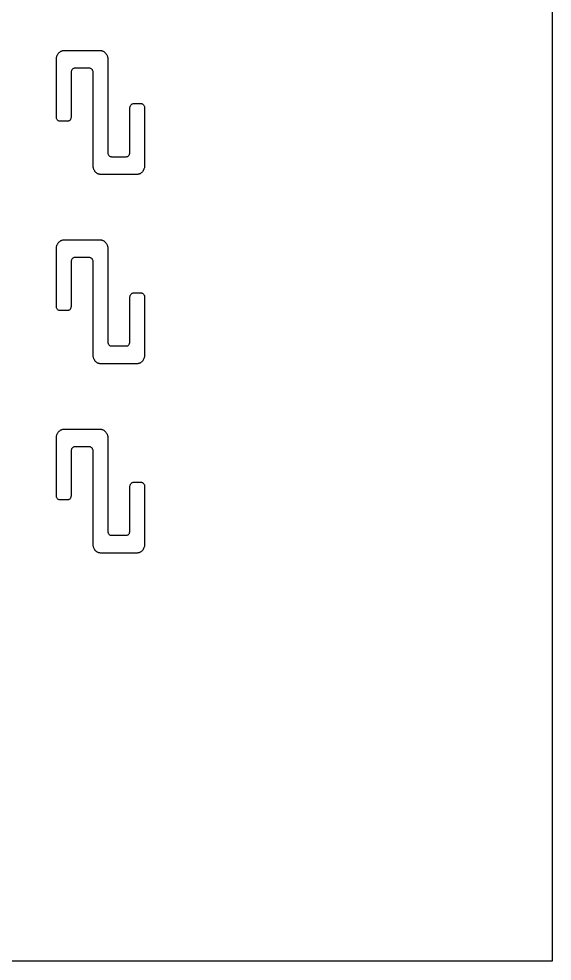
# Model space of a CAD drawing. Extents: x 7.2 to 83.4, y 7.2 to 40.5.
# Drawn here: x 73.97 to 83.39, y 7.19 to 23.84 of the extents above; entities that cross this region are included whole.
import ezdxf

# ---------------------------------------------------------------- set-up
doc = ezdxf.new("R2010")
doc.units = 0
doc.layers.add('Layer_1', color=7, linetype='CONTINUOUS')

msp = doc.modelspace()

# ---------------------------------------------------------------- linework, layer by layer
at = {"layer": 'Layer_1', "color": 7}
for p, q in [((83.387785, 40.477476), (83.387785, 7.194388)), ((74.759366, 23.276776), (75.408796, 23.276776)), ((74.62949, 22.104898), (74.62949, 23.120525)), ((75.538687, 23.120525), (75.538687, 21.479897)), ((74.889271, 22.886149), (74.889271, 22.104897)), ((75.213976, 22.964273), (74.954206, 22.964273)), ((75.278912, 21.245519), (75.278912, 22.886147)), ((75.993287, 22.339271), (76.12317, 22.339271)), ((75.928351, 21.479896), (75.928351, 22.261147)), ((76.188106, 22.261146), (76.188106, 21.245519)), ((74.824322, 22.026771), (74.694436, 22.026771)), ((75.603633, 21.40177), (75.863405, 21.40177)), ((76.058217, 21.08927), (75.408788, 21.08927)), ((74.759366, 19.933303), (75.408796, 19.933303)), ((74.62949, 18.761425), (74.62949, 19.777053)), ((75.538687, 19.777053), (75.538687, 18.136424)), ((74.889271, 19.542679), (74.889271, 18.761427)), ((75.213976, 19.620806), (74.954206, 19.620806)), ((75.278912, 17.902052), (75.278912, 19.54268)), ((75.993287, 18.995802), (76.12317, 18.995802)), ((75.928351, 18.136426), (75.928351, 18.917678)), ((76.188106, 18.917676), (76.188106, 17.902049)), ((74.824322, 18.683302), (74.694436, 18.683302)), ((75.603633, 18.058301), (75.863405, 18.058301)), ((76.058217, 17.745797), (75.408788, 17.7458)), ((74.759366, 16.589839), (75.408796, 16.589839)), ((74.62949, 15.417961), (74.62949, 16.433588)), ((75.538687, 16.433588), (75.538687, 14.79296)), ((74.889271, 16.199215), (74.889271, 15.417963)), ((75.213976, 16.277338), (74.954206, 16.277338)), ((75.278912, 14.558584), (75.278912, 16.199213)), ((75.993287, 15.652338), (76.12317, 15.652338)), ((75.928351, 14.792962), (75.928351, 15.574214)), ((76.188106, 15.574212), (76.188106, 14.558585)), ((74.824322, 15.339837), (74.694436, 15.339837)), ((75.603633, 14.714836), (75.863405, 14.714836)), ((76.058217, 14.402333), (75.408788, 14.402333)), ((83.387785, 7.194388), (7.194389, 7.194388))]:
    msp.add_line(p, q, dxfattribs=at)
for points, knots in [([(74.62949, 23.120525), (74.629697, 23.127458), (74.630104, 23.141137), (74.633643, 23.161197), (74.639092, 23.180442), (74.647389, 23.198126), (74.656807, 23.214537), (74.66785, 23.2295), (74.680357, 23.242855), (74.6943, 23.25443), (74.709515, 23.263557), (74.725209, 23.271263), (74.742084, 23.275921), (74.753589, 23.27649), (74.759366, 23.276776)], [0, 0, 0, 0, 0.020783, 0.041005, 0.060942, 0.0806, 0.099431, 0.117644, 0.136253, 0.154202, 0.171806, 0.189366, 0.206533, 0.223848, 0.223848, 0.223848, 0.223848]), ([(75.408796, 23.276776), (75.414573, 23.27649), (75.426079, 23.275922), (75.442951, 23.27126), (75.458626, 23.263582), (75.473706, 23.254468), (75.487406, 23.24294), (75.499243, 23.229169), (75.510838, 23.214702), (75.520322, 23.198223), (75.527807, 23.180225), (75.534188, 23.161287), (75.537986, 23.141155), (75.538451, 23.127458), (75.538687, 23.120525)], [0, 0, 0, 0, 0.017314, 0.034482, 0.052042, 0.069551, 0.08724, 0.105467, 0.123954, 0.142785, 0.16226, 0.182365, 0.202648, 0.223437, 0.223437, 0.223437, 0.223437]), ([(74.954206, 22.964273), (74.948519, 22.963821), (74.937172, 22.96292), (74.921307, 22.95487), (74.907763, 22.942565), (74.896997, 22.926529), (74.89034, 22.907157), (74.889637, 22.893346), (74.889271, 22.886149)], [0, 0, 0, 0, 0.016976, 0.033867, 0.052173, 0.071429, 0.091218, 0.112755, 0.112755, 0.112755, 0.112755]), ([(75.278912, 22.886147), (75.278529, 22.89294), (75.27778, 22.906218), (75.270998, 22.925085), (75.260363, 22.941318), (75.246995, 22.954275), (75.231093, 22.962826), (75.219674, 22.963791), (75.213976, 22.964273)], [0, 0, 0, 0, 0.020323, 0.039727, 0.059323, 0.078086, 0.095158, 0.112157, 0.112157, 0.112157, 0.112157]), ([(75.928351, 22.261147), (75.928718, 22.268345), (75.92942, 22.282155), (75.936078, 22.301527), (75.946843, 22.317563), (75.960385, 22.32987), (75.97625, 22.337919), (75.987598, 22.33882), (75.993287, 22.339271)], [0, 0, 0, 0, 0.021537, 0.041326, 0.060582, 0.078886, 0.095777, 0.112756, 0.112756, 0.112756, 0.112756]), ([(76.12317, 22.339271), (76.128867, 22.33879), (76.140286, 22.337824), (76.156187, 22.329274), (76.169558, 22.316318), (76.180192, 22.300083), (76.186974, 22.281217), (76.187723, 22.267938), (76.188106, 22.261146)], [0, 0, 0, 0, 0.016997, 0.034069, 0.052834, 0.07243, 0.091834, 0.112157, 0.112157, 0.112157, 0.112157]), ([(74.694436, 22.026771), (74.688412, 22.027201), (74.676626, 22.028043), (74.660289, 22.035985), (74.646952, 22.048471), (74.636782, 22.064623), (74.630496, 22.083936), (74.629835, 22.097705), (74.62949, 22.104898)], [0, 0, 0, 0, 0.017981, 0.035177, 0.053234, 0.072185, 0.091868, 0.113395, 0.113395, 0.113395, 0.113395]), ([(74.889271, 22.104897), (74.88891, 22.09811), (74.888207, 22.084873), (74.881798, 22.066055), (74.871753, 22.049713), (74.858596, 22.036576), (74.842212, 22.028131), (74.830355, 22.02723), (74.824322, 22.026771)], [0, 0, 0, 0, 0.020311, 0.039608, 0.058904, 0.077427, 0.094802, 0.112801, 0.112801, 0.112801, 0.112801]), ([(75.538687, 21.479897), (75.539032, 21.472704), (75.539693, 21.458935), (75.545979, 21.439622), (75.556148, 21.423469), (75.569488, 21.410985), (75.585824, 21.403042), (75.597609, 21.4022), (75.603633, 21.40177)], [0, 0, 0, 0, 0.021526, 0.041209, 0.060161, 0.078219, 0.095416, 0.113394, 0.113394, 0.113394, 0.113394]), ([(75.863405, 21.40177), (75.869439, 21.402229), (75.881295, 21.40313), (75.897679, 21.411574), (75.910833, 21.424713), (75.920879, 21.441054), (75.927288, 21.459873), (75.927991, 21.473109), (75.928351, 21.479896)], [0, 0, 0, 0, 0.017999, 0.035373, 0.053894, 0.073191, 0.092488, 0.112799, 0.112799, 0.112799, 0.112799]), ([(75.408788, 21.08927), (75.402788, 21.089523), (75.390872, 21.090027), (75.373416, 21.094311), (75.356946, 21.10095), (75.341943, 21.110268), (75.328281, 21.121326), (75.316069, 21.134303), (75.305328, 21.149027), (75.296197, 21.165442), (75.288484, 21.183519), (75.283047, 21.203221), (75.279531, 21.2241), (75.27912, 21.238316), (75.278912, 21.245519)], [0, 0, 0, 0, 0.017978, 0.035702, 0.053609, 0.071047, 0.088476, 0.106205, 0.124349, 0.143012, 0.162445, 0.183163, 0.204188, 0.225784, 0.225784, 0.225784, 0.225784]), ([(76.188106, 21.245519), (76.18787, 21.238586), (76.187404, 21.22489), (76.18361, 21.204755), (76.1772, 21.185787), (76.169707, 21.167613), (76.160142, 21.150821), (76.149057, 21.13574), (76.136643, 21.122389), (76.122972, 21.110999), (76.108379, 21.101027), (76.092241, 21.094332), (76.075467, 21.090023), (76.063993, 21.089522), (76.058217, 21.08927)], [0, 0, 0, 0, 0.020789, 0.041072, 0.061177, 0.080776, 0.09996, 0.11899, 0.136814, 0.154502, 0.172306, 0.189589, 0.206654, 0.223958, 0.223958, 0.223958, 0.223958]), ([(74.62949, 19.777053), (74.629697, 19.783985), (74.630104, 19.797664), (74.633643, 19.817725), (74.639092, 19.836969), (74.647389, 19.854653), (74.656807, 19.871064), (74.66785, 19.886028), (74.680357, 19.899382), (74.6943, 19.910957), (74.709515, 19.920085), (74.725209, 19.92779), (74.742084, 19.932448), (74.753589, 19.933017), (74.759366, 19.933303)], [0, 0, 0, 0, 0.020783, 0.041005, 0.060942, 0.0806, 0.099431, 0.117644, 0.136253, 0.154202, 0.171806, 0.189366, 0.206533, 0.223848, 0.223848, 0.223848, 0.223848]), ([(75.408796, 19.933303), (75.414573, 19.933018), (75.426079, 19.932449), (75.442951, 19.927787), (75.458626, 19.920109), (75.473706, 19.910995), (75.487406, 19.899467), (75.499243, 19.885696), (75.510838, 19.871229), (75.520322, 19.85475), (75.527807, 19.836752), (75.534188, 19.817814), (75.537986, 19.797682), (75.538451, 19.783985), (75.538687, 19.777053)], [0, 0, 0, 0, 0.017314, 0.034482, 0.052042, 0.069551, 0.08724, 0.105467, 0.123954, 0.142785, 0.16226, 0.182365, 0.202648, 0.223437, 0.223437, 0.223437, 0.223437]), ([(74.954206, 19.620806), (74.948519, 19.620354), (74.937172, 19.619453), (74.921307, 19.611402), (74.907763, 19.599095), (74.896997, 19.583059), (74.89034, 19.563687), (74.889637, 19.549877), (74.889271, 19.542679)], [0, 0, 0, 0, 0.016976, 0.033867, 0.052175, 0.07143, 0.091219, 0.112757, 0.112757, 0.112757, 0.112757]), ([(75.278912, 19.54268), (75.278529, 19.549473), (75.27778, 19.562751), (75.270998, 19.581618), (75.260363, 19.597851), (75.246995, 19.610809), (75.231093, 19.619359), (75.219674, 19.620324), (75.213976, 19.620806)], [0, 0, 0, 0, 0.020323, 0.039727, 0.059323, 0.078087, 0.095158, 0.112157, 0.112157, 0.112157, 0.112157]), ([(75.928351, 18.917678), (75.928718, 18.924876), (75.92942, 18.938686), (75.936078, 18.958058), (75.946843, 18.974093), (75.960385, 18.986401), (75.97625, 18.99445), (75.987598, 18.99535), (75.993287, 18.995802)], [0, 0, 0, 0, 0.021537, 0.041326, 0.060582, 0.078886, 0.095777, 0.112756, 0.112756, 0.112756, 0.112756]), ([(76.12317, 18.995802), (76.128867, 18.99532), (76.140286, 18.994355), (76.156187, 18.985804), (76.169558, 18.972848), (76.180192, 18.956614), (76.186974, 18.937747), (76.187723, 18.924469), (76.188106, 18.917676)], [0, 0, 0, 0, 0.016997, 0.034069, 0.052834, 0.07243, 0.091834, 0.112157, 0.112157, 0.112157, 0.112157]), ([(74.694436, 18.683302), (74.688412, 18.683732), (74.676626, 18.684573), (74.66029, 18.692514), (74.646951, 18.704999), (74.636783, 18.72115), (74.630496, 18.740463), (74.629835, 18.754233), (74.62949, 18.761425)], [0, 0, 0, 0, 0.017981, 0.035177, 0.053232, 0.072183, 0.091866, 0.113393, 0.113393, 0.113393, 0.113393]), ([(74.889271, 18.761427), (74.88891, 18.75464), (74.888207, 18.741404), (74.881798, 18.722586), (74.871753, 18.706244), (74.858596, 18.693106), (74.842212, 18.684661), (74.830355, 18.68376), (74.824322, 18.683302)], [0, 0, 0, 0, 0.020311, 0.039608, 0.058904, 0.077427, 0.094802, 0.1128, 0.1128, 0.1128, 0.1128]), ([(75.538687, 18.136424), (75.539032, 18.129232), (75.539693, 18.115463), (75.54598, 18.09615), (75.556148, 18.079997), (75.569488, 18.067514), (75.585824, 18.059572), (75.597609, 18.058731), (75.603633, 18.058301)], [0, 0, 0, 0, 0.021526, 0.041209, 0.060161, 0.078218, 0.095414, 0.113392, 0.113392, 0.113392, 0.113392]), ([(75.863405, 18.058301), (75.869439, 18.058759), (75.881295, 18.05966), (75.897679, 18.068104), (75.910833, 18.081243), (75.920879, 18.097585), (75.927288, 18.116403), (75.927991, 18.129639), (75.928351, 18.136426)], [0, 0, 0, 0, 0.017999, 0.035373, 0.053894, 0.073191, 0.092488, 0.112799, 0.112799, 0.112799, 0.112799]), ([(75.408788, 17.7458), (75.402788, 17.746054), (75.390872, 17.746557), (75.373416, 17.750842), (75.356947, 17.757483), (75.341942, 17.7668), (75.328281, 17.777858), (75.31607, 17.790836), (75.305328, 17.80556), (75.296197, 17.821975), (75.288483, 17.840052), (75.283048, 17.859755), (75.279531, 17.880633), (75.27912, 17.894849), (75.278912, 17.902052)], [0, 0, 0, 0, 0.017979, 0.035702, 0.05361, 0.071047, 0.088476, 0.106206, 0.12435, 0.143013, 0.162446, 0.183165, 0.204191, 0.225785, 0.225785, 0.225785, 0.225785]), ([(76.188106, 17.902049), (76.18787, 17.895116), (76.187404, 17.88142), (76.18361, 17.861285), (76.1772, 17.842317), (76.169707, 17.824144), (76.160142, 17.807352), (76.149057, 17.792271), (76.136643, 17.778919), (76.122972, 17.767529), (76.108379, 17.757557), (76.092241, 17.75086), (76.075467, 17.746551), (76.063993, 17.74605), (76.058217, 17.745797)], [0, 0, 0, 0, 0.020789, 0.041072, 0.061177, 0.080776, 0.09996, 0.11899, 0.136814, 0.154501, 0.172306, 0.189589, 0.206655, 0.223958, 0.223958, 0.223958, 0.223958]), ([(74.62949, 16.433588), (74.629697, 16.440521), (74.630104, 16.4542), (74.633643, 16.47426), (74.639092, 16.493505), (74.647389, 16.511189), (74.656807, 16.5276), (74.66785, 16.542564), (74.680357, 16.555918), (74.6943, 16.567493), (74.709515, 16.57662), (74.725209, 16.584326), (74.742084, 16.588984), (74.753589, 16.589553), (74.759366, 16.589839)], [0, 0, 0, 0, 0.020783, 0.041005, 0.060942, 0.0806, 0.099431, 0.117644, 0.136253, 0.154202, 0.171806, 0.189366, 0.206533, 0.223848, 0.223848, 0.223848, 0.223848]), ([(75.408796, 16.589839), (75.414573, 16.589553), (75.426079, 16.588985), (75.442951, 16.584323), (75.458626, 16.576645), (75.473706, 16.567531), (75.487406, 16.556003), (75.499243, 16.542232), (75.510838, 16.527765), (75.520322, 16.511286), (75.527807, 16.493288), (75.534188, 16.47435), (75.537986, 16.454218), (75.538451, 16.440521), (75.538687, 16.433588)], [0, 0, 0, 0, 0.017314, 0.034482, 0.052042, 0.069551, 0.08724, 0.105467, 0.123954, 0.142785, 0.16226, 0.182365, 0.202648, 0.223437, 0.223437, 0.223437, 0.223437]), ([(74.954206, 16.277338), (74.948519, 16.276887), (74.937172, 16.275986), (74.921307, 16.267936), (74.907763, 16.255631), (74.896997, 16.239595), (74.89034, 16.220223), (74.889637, 16.206412), (74.889271, 16.199215)], [0, 0, 0, 0, 0.016976, 0.033867, 0.052173, 0.071429, 0.091218, 0.112755, 0.112755, 0.112755, 0.112755]), ([(75.278912, 16.199213), (75.278529, 16.206005), (75.27778, 16.219284), (75.270998, 16.238151), (75.260363, 16.254384), (75.246995, 16.267341), (75.231093, 16.275891), (75.219674, 16.276857), (75.213976, 16.277338)], [0, 0, 0, 0, 0.020323, 0.039727, 0.059323, 0.078087, 0.095158, 0.112157, 0.112157, 0.112157, 0.112157]), ([(75.928351, 15.574214), (75.928718, 15.581411), (75.92942, 15.595222), (75.936078, 15.614594), (75.946843, 15.630629), (75.960385, 15.642936), (75.97625, 15.650985), (75.987598, 15.651886), (75.993287, 15.652338)], [0, 0, 0, 0, 0.021537, 0.041326, 0.060582, 0.078886, 0.095777, 0.112756, 0.112756, 0.112756, 0.112756]), ([(76.12317, 15.652338), (76.128867, 15.651856), (76.140286, 15.65089), (76.156187, 15.64234), (76.169558, 15.629384), (76.180192, 15.613149), (76.186974, 15.594283), (76.187723, 15.581004), (76.188106, 15.574212)], [0, 0, 0, 0, 0.016997, 0.034069, 0.052834, 0.07243, 0.091834, 0.112157, 0.112157, 0.112157, 0.112157]), ([(74.694436, 15.339837), (74.688412, 15.340267), (74.676626, 15.341109), (74.66029, 15.34905), (74.646951, 15.361535), (74.636783, 15.377686), (74.630496, 15.396999), (74.629835, 15.410768), (74.62949, 15.417961)], [0, 0, 0, 0, 0.017981, 0.035177, 0.053232, 0.072183, 0.091866, 0.113393, 0.113393, 0.113393, 0.113393]), ([(74.889271, 15.417963), (74.88891, 15.411175), (74.888207, 15.397939), (74.881798, 15.379121), (74.871753, 15.362779), (74.858596, 15.349642), (74.842212, 15.341197), (74.830355, 15.340296), (74.824322, 15.339837)], [0, 0, 0, 0, 0.020311, 0.039608, 0.058904, 0.077427, 0.094802, 0.1128, 0.1128, 0.1128, 0.1128]), ([(75.538687, 14.79296), (75.539032, 14.785767), (75.539693, 14.771998), (75.54598, 14.752685), (75.556148, 14.736533), (75.569488, 14.724049), (75.585824, 14.716108), (75.597609, 14.715266), (75.603633, 14.714836)], [0, 0, 0, 0, 0.021526, 0.041209, 0.060161, 0.078218, 0.095414, 0.113392, 0.113392, 0.113392, 0.113392]), ([(75.863405, 14.714836), (75.869439, 14.715295), (75.881295, 14.716196), (75.897679, 14.72464), (75.910833, 14.737779), (75.920879, 14.75412), (75.927288, 14.772939), (75.927991, 14.786175), (75.928351, 14.792962)], [0, 0, 0, 0, 0.017999, 0.035373, 0.053894, 0.073191, 0.092488, 0.112799, 0.112799, 0.112799, 0.112799]), ([(75.408788, 14.402333), (75.402788, 14.402586), (75.390872, 14.40309), (75.373416, 14.407375), (75.356946, 14.414016), (75.341943, 14.423334), (75.328282, 14.434391), (75.316069, 14.447369), (75.305328, 14.462093), (75.296197, 14.478508), (75.288483, 14.496585), (75.283048, 14.516288), (75.279531, 14.537166), (75.27912, 14.551382), (75.278912, 14.558584)], [0, 0, 0, 0, 0.017979, 0.035702, 0.05361, 0.071048, 0.088477, 0.106206, 0.124349, 0.143012, 0.162446, 0.183165, 0.20419, 0.225785, 0.225785, 0.225785, 0.225785]), ([(76.188106, 14.558585), (76.18787, 14.551652), (76.187404, 14.537956), (76.18361, 14.517821), (76.1772, 14.498853), (76.169707, 14.48068), (76.160142, 14.463888), (76.149057, 14.448807), (76.136643, 14.435455), (76.122972, 14.424065), (76.108379, 14.414093), (76.092241, 14.407396), (76.075467, 14.403087), (76.063993, 14.402586), (76.058217, 14.402333)], [0, 0, 0, 0, 0.020789, 0.041072, 0.061177, 0.080776, 0.09996, 0.11899, 0.136814, 0.154501, 0.172306, 0.189589, 0.206655, 0.223958, 0.223958, 0.223958, 0.223958])]:
    msp.add_open_spline(points, degree=3, knots=knots, dxfattribs=at)

doc.saveas('drawing.dxf')
